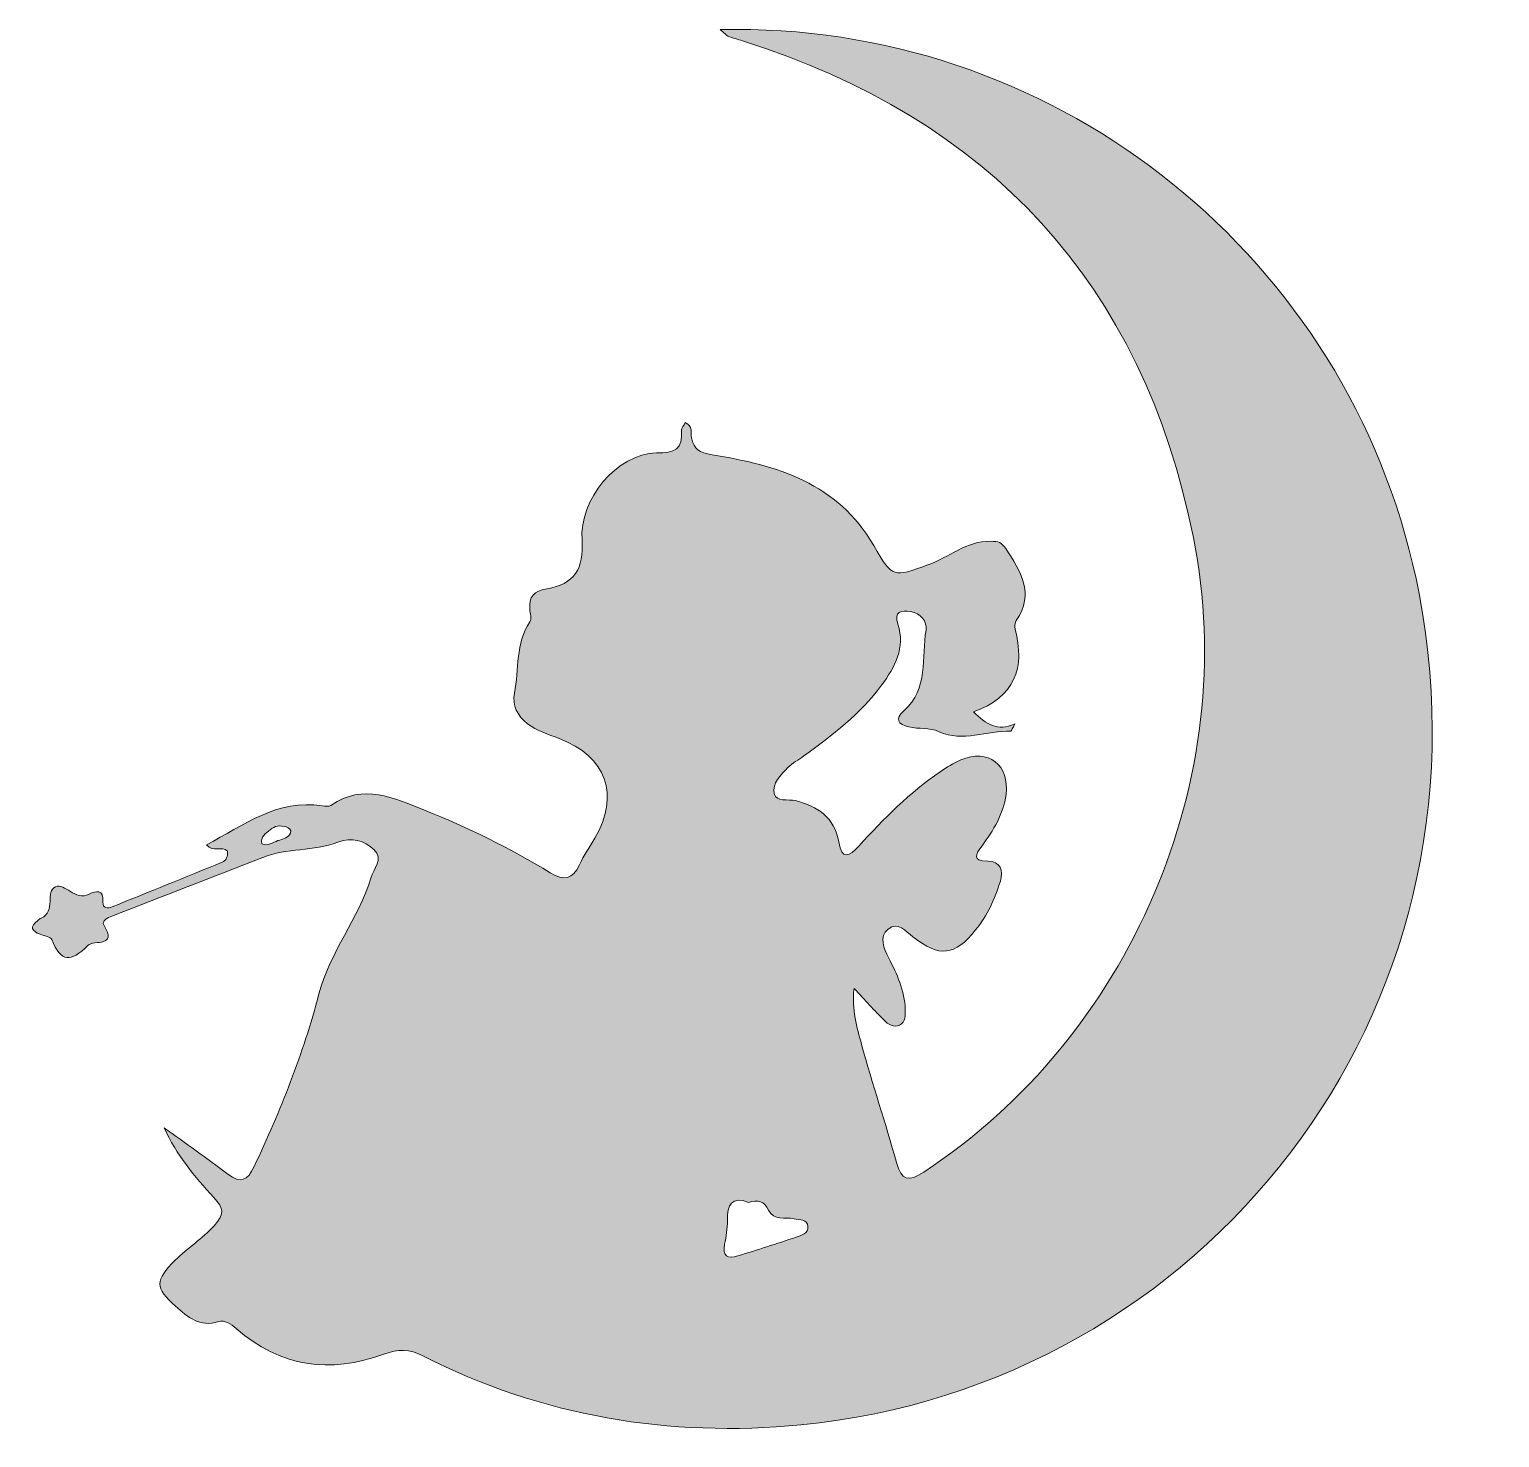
# Model space of a CAD drawing. Header units: inches. Extents: x 13 to 3566, y -2567 to -26.
# Drawn here: x 1094.9 to 1502.9, y -2006.7 to -1615.8 of the extents above; entities that cross this region are included whole.
import ezdxf

# ---------------------------------------------------------------- set-up
doc = ezdxf.new("R2010")
doc.units = ezdxf.units.IN
doc.header["$MEASUREMENT"] = 0
doc.layers.add('Layer 1', color=7, linetype='Continuous')

# ---------------------------------------------------------------- blocks, each defined once
blk = doc.blocks.new('block 26')
at = {"layer": 'Layer 1', "true_color": 0xffffff}
h = blk.add_hatch(color=7, dxfattribs=at)
h.dxf.hatch_style = 2
edge = h.paths.add_edge_path()
edge.add_spline(control_points=[(1132.29, -1920.74), (1138.18, -1925.01), (1144.14, -1929.2), (1149.94, -1933.6), (1153.54, -1936.32), (1155.41, -1935.4), (1157.26, -1931.48), (1164.56, -1915.99), (1170.91, -1900.12), (1175.24, -1883.57), (1178.29, -1871.95), (1186.22, -1862.72), (1189.66, -1851.4), (1190.43, -1848.85), (1193.22, -1846.14), (1190.54, -1843.54), (1187.81, -1840.9), (1184.48, -1839.94), (1180.45, -1841.47), (1173.79, -1844), (1166.35, -1843.03), (1159.64, -1845.67), (1145.7, -1851.15), (1131.72, -1856.52), (1117.76, -1861.96), (1116.62, -1862.4), (1114.89, -1863.28), (1115.53, -1864.38), (1119.37, -1870.9), (1112.9, -1868.34), (1111.09, -1870.14), (1106.37, -1874.87), (1103.6, -1874.83), (1101.11, -1868.48), (1100.8, -1867.69), (1098.99, -1867.45), (1097.86, -1867.01), (1095.51, -1866.11), (1094.88, -1864.94), (1097.18, -1863.22), (1097.5, -1862.98), (1097.79, -1862.66), (1098.16, -1862.5), (1102.27, -1860.7), (1099.25, -1855.05), (1102.1, -1853.79), (1104.8, -1852.6), (1107.49, -1857.92), (1111.48, -1855.88), (1113.38, -1854.91), (1115.55, -1854.43), (1115.3, -1858.06), (1115.18, -1859.87), (1116.63, -1859.86), (1117.86, -1859.37), (1128.04, -1855.28), (1138.22, -1851.19), (1148.36, -1846.99), (1149.44, -1846.54), (1150.17, -1845.36), (1149.83, -1843.92), (1148.36, -1842.22), (1145.81, -1844.54), (1144.06, -1842.14), (1154.32, -1836.8), (1163.61, -1829.39), (1176.19, -1831.34), (1176.98, -1831.46), (1178.03, -1831.6), (1178.59, -1831.21), (1187.6, -1824.93), (1196.02, -1829.22), (1204.53, -1832.54), (1216.69, -1837.29), (1228.29, -1843.2), (1239.44, -1849.93), (1243.41, -1852.32), (1245.63, -1851.76), (1247.55, -1847.72), (1248.77, -1845.16), (1250.34, -1842.76), (1251.8, -1840.32), (1258.87, -1828.55), (1254.95, -1817.47), (1241.94, -1812.65), (1238.89, -1811.52), (1235.76, -1810.57), (1233.14, -1808.54), (1230.35, -1806.38), (1228.83, -1803.52), (1229.52, -1800.02), (1230.83, -1793.42), (1229.72, -1786.3), (1233.82, -1780.26), (1234.36, -1779.46), (1233.87, -1777.93), (1233.77, -1776.75), (1233.48, -1773.29), (1234.91, -1771.7), (1238.49, -1771.1), (1245.99, -1769.85), (1248.9, -1765.53), (1248.27, -1757.58), (1247.39, -1746.45), (1258, -1733.48), (1268.93, -1733.37), (1273.95, -1733.32), (1276.38, -1732.43), (1275.84, -1727.09), (1275.77, -1726.45), (1276.52, -1725.72), (1276.93, -1724.96), (1279.18, -1725.9), (1278.35, -1727.82), (1278.66, -1729.2), (1279.36, -1732.37), (1280.79, -1733.33), (1284.36, -1733.89), (1302.29, -1736.74), (1319.23, -1741.76), (1329.23, -1759.08), (1334.61, -1768.38), (1334.63, -1767.82), (1344.27, -1764.44), (1350.11, -1762.39), (1354.92, -1757.76), (1361.7, -1757.91), (1363.82, -1757.95), (1364.67, -1758.11), (1365.85, -1759.9), (1370, -1766.18), (1373.96, -1772.31), (1368.78, -1779.92), (1368.37, -1780.51), (1368.29, -1781.56), (1368.48, -1782.28), (1371.32, -1793.04), (1368.4, -1801.14), (1356.88, -1805.28), (1360.54, -1808.64), (1363.51, -1810.87), (1368.39, -1808.56), (1367.77, -1809.73), (1367.52, -1810.57), (1367.29, -1810.57), (1360.64, -1810.44), (1353.98, -1813.81), (1347.36, -1810.76), (1344.64, -1809.51), (1341.74, -1810.11), (1338.98, -1809.44), (1335.9, -1808.71), (1335.03, -1807.23), (1337.58, -1804.97), (1344.51, -1798.82), (1342.52, -1790.22), (1343.74, -1782.56), (1344.13, -1780.09), (1342.25, -1777.84), (1339.45, -1777.42), (1337, -1777.05), (1334.73, -1777.27), (1335.92, -1780.92), (1338.08, -1787.51), (1335.06, -1792.88), (1331.41, -1797.86), (1325.56, -1805.83), (1317.73, -1811.72), (1309.84, -1817.49), (1308.36, -1818.57), (1306.68, -1819.45), (1305.42, -1820.74), (1303.46, -1822.76), (1300.94, -1825.1), (1301.6, -1827.96), (1302.17, -1830.45), (1305.48, -1829.38), (1307.53, -1829.91), (1313.74, -1831.51), (1318.31, -1834.59), (1319.51, -1841.33), (1320.44, -1846.54), (1322.36, -1845.5), (1325.14, -1842.45), (1332, -1834.93), (1339.15, -1827.7), (1347.63, -1821.94), (1349.47, -1820.69), (1351.38, -1819.46), (1353.42, -1818.6), (1361.06, -1815.4), (1367.01, -1819.97), (1365.95, -1828.22), (1365.26, -1833.63), (1362.42, -1838.15), (1359.31, -1842.45), (1357.56, -1844.88), (1356.26, -1846.59), (1360.89, -1846.71), (1364.41, -1846.8), (1365.33, -1849.15), (1364.37, -1852.27), (1362.86, -1857.16), (1360.76, -1861.77), (1357.52, -1865.79), (1351.67, -1873.06), (1347.55, -1873.49), (1340.09, -1867.72), (1338.09, -1866.17), (1335.87, -1863.39), (1333.24, -1865.58), (1330.63, -1867.75), (1332.07, -1870.99), (1333.34, -1873.48), (1335.67, -1878.06), (1337.83, -1882.62), (1337.96, -1887.87), (1338, -1889.48), (1338.13, -1891.32), (1336.42, -1892.2), (1334.68, -1893.11), (1333.22, -1891.96), (1332.08, -1890.83), (1329.41, -1888.18), (1326.89, -1885.37), (1323.76, -1882.04), (1323.04, -1888), (1324.57, -1892.87), (1325.86, -1897.62), (1328.86, -1908.6), (1332.48, -1919.41), (1335.54, -1930.37), (1336.95, -1935.43), (1338.88, -1935.82), (1343.15, -1933.01), (1400.23, -1895.53), (1431.34, -1823.84), (1417.94, -1756.85), (1403.82, -1686.29), (1361.34, -1640.59), (1292.81, -1618.97), (1291.45, -1618.54), (1290.09, -1618.14), (1288.75, -1617.67), (1288.41, -1617.55), (1288.17, -1617.17), (1286.65, -1615.82), (1290.25, -1615.82), (1292.69, -1615.78), (1295.14, -1615.83), (1385.44, -1617.57), (1463.45, -1682.91), (1480.59, -1772.42), (1502.94, -1889.13), (1420.4, -1992.4), (1309, -2003.21), (1272.49, -2006.75), (1237.15, -2000.88), (1204.12, -1984.05), (1200.34, -1982.13), (1197.21, -1982.12), (1193.24, -1983.57), (1178.36, -1989.01), (1164.49, -1987.23), (1152.31, -1976.48), (1150.86, -1975.2), (1148.98, -1974.02), (1147.38, -1974.54), (1142.13, -1976.26), (1138.87, -1973.24), (1135.47, -1970.27), (1129.69, -1965.24), (1129.69, -1963.06), (1135.32, -1957.53), (1138.76, -1954.15), (1142.81, -1951.57), (1146.15, -1947.92), (1149.31, -1944.45), (1148.65, -1942.87), (1146.06, -1940.07), (1140.7, -1934.29), (1135.69, -1928.2), (1132.29, -1920.74)], knot_values=[0, 0, 0, 0, 1, 1, 1, 2, 2, 2, 3, 3, 3, 4, 4, 4, 5, 5, 5, 6, 6, 6, 7, 7, 7, 8, 8, 8, 9, 9, 9, 10, 10, 10, 11, 11, 11, 12, 12, 12, 13, 13, 13, 14, 14, 14, 15, 15, 15, 16, 16, 16, 17, 17, 17, 18, 18, 18, 19, 19, 19, 20, 20, 20, 21, 21, 21, 22, 22, 22, 23, 23, 23, 24, 24, 24, 25, 25, 25, 26, 26, 26, 27, 27, 27, 28, 28, 28, 29, 29, 29, 30, 30, 30, 31, 31, 31, 32, 32, 32, 33, 33, 33, 34, 34, 34, 35, 35, 35, 36, 36, 36, 37, 37, 37, 38, 38, 38, 39, 39, 39, 40, 40, 40, 41, 41, 41, 42, 42, 42, 43, 43, 43, 44, 44, 44, 45, 45, 45, 46, 46, 46, 47, 47, 47, 48, 48, 48, 49, 49, 49, 50, 50, 50, 51, 51, 51, 52, 52, 52, 53, 53, 53, 54, 54, 54, 55, 55, 55, 56, 56, 56, 57, 57, 57, 58, 58, 58, 59, 59, 59, 60, 60, 60, 61, 61, 61, 62, 62, 62, 63, 63, 63, 64, 64, 64, 65, 65, 65, 66, 66, 66, 67, 67, 67, 68, 68, 68, 69, 69, 69, 70, 70, 70, 71, 71, 71, 72, 72, 72, 73, 73, 73, 74, 74, 74, 75, 75, 75, 76, 76, 76, 77, 77, 77, 78, 78, 78, 79, 79, 79, 80, 80, 80, 81, 81, 81, 82, 82, 82, 83, 83, 83, 84, 84, 84, 85, 85, 85, 86, 86, 86, 87, 87, 87, 88, 88, 88, 89, 89, 89, 90, 90, 90, 91, 91, 91, 92, 92, 92, 93, 93, 93, 94, 94, 94, 94], degree=3, periodic=1)
edge = h.paths.add_edge_path()
edge.add_spline(control_points=[(1294.51, -1941.43), (1289.75, -1939.59), (1288.58, -1942.14), (1288.62, -1946.46), (1288.65, -1948.67), (1288.28, -1950.91), (1287.84, -1953.08), (1287.15, -1956.45), (1288.68, -1957.15), (1291.49, -1956.29), (1296.9, -1954.63), (1302.3, -1952.93), (1307.66, -1951.11), (1309.11, -1950.62), (1311.15, -1950.15), (1310.96, -1948.13), (1310.76, -1946.02), (1308.66, -1946.32), (1307.13, -1945.99), (1304.66, -1945.47), (1301.38, -1946.53), (1300.05, -1943.63), (1298.8, -1940.9), (1297.05, -1940.76), (1294.51, -1941.43)], knot_values=[0, 0, 0, 0, 1, 1, 1, 2, 2, 2, 3, 3, 3, 4, 4, 4, 5, 5, 5, 6, 6, 6, 7, 7, 7, 8, 8, 8, 8], degree=3, periodic=1)
edge = h.paths.add_edge_path()
edge.add_spline(control_points=[(1159.39, -1841.89), (1161.11, -1842.7), (1162.45, -1841.49), (1163.87, -1841.01), (1165.15, -1840.57), (1166.72, -1840.34), (1167.33, -1838.89), (1167.71, -1837.99), (1166.97, -1837.46), (1166.16, -1837.2), (1164.52, -1836.68), (1162.96, -1836.88), (1161.67, -1838.04), (1160.54, -1839.04), (1158.93, -1839.83), (1159.39, -1841.89)], knot_values=[0, 0, 0, 0, 1, 1, 1, 2, 2, 2, 3, 3, 3, 4, 4, 4, 5, 5, 5, 5], degree=3, periodic=1)
at = {"layer": 'Layer 1', "lineweight": 0}
for points, knots in [([(1132.29, -1920.74), (1138.18, -1925.01), (1144.14, -1929.2), (1149.94, -1933.6), (1153.54, -1936.32), (1155.41, -1935.4), (1157.26, -1931.48), (1164.56, -1915.99), (1170.91, -1900.12), (1175.24, -1883.57), (1178.29, -1871.95), (1186.22, -1862.72), (1189.66, -1851.4), (1190.43, -1848.85), (1193.22, -1846.14), (1190.54, -1843.54), (1187.81, -1840.9), (1184.48, -1839.94), (1180.45, -1841.47), (1173.79, -1844), (1166.35, -1843.03), (1159.64, -1845.67), (1145.7, -1851.15), (1131.72, -1856.52), (1117.76, -1861.96), (1116.62, -1862.4), (1114.89, -1863.28), (1115.53, -1864.38), (1119.37, -1870.9), (1112.9, -1868.34), (1111.09, -1870.14), (1106.37, -1874.87), (1103.6, -1874.83), (1101.11, -1868.48), (1100.8, -1867.69), (1098.99, -1867.45), (1097.86, -1867.01), (1095.51, -1866.11), (1094.88, -1864.94), (1097.18, -1863.22), (1097.5, -1862.98), (1097.79, -1862.66), (1098.16, -1862.5), (1102.27, -1860.7), (1099.25, -1855.05), (1102.1, -1853.79), (1104.8, -1852.6), (1107.49, -1857.92), (1111.48, -1855.88), (1113.38, -1854.91), (1115.55, -1854.43), (1115.3, -1858.06), (1115.18, -1859.87), (1116.63, -1859.86), (1117.86, -1859.37), (1128.04, -1855.28), (1138.22, -1851.19), (1148.36, -1846.99), (1149.44, -1846.54), (1150.17, -1845.36), (1149.83, -1843.92), (1148.36, -1842.22), (1145.81, -1844.54), (1144.06, -1842.14), (1154.32, -1836.8), (1163.61, -1829.39), (1176.19, -1831.34), (1176.98, -1831.46), (1178.03, -1831.6), (1178.59, -1831.21), (1187.6, -1824.93), (1196.02, -1829.22), (1204.53, -1832.54), (1216.69, -1837.29), (1228.29, -1843.2), (1239.44, -1849.93), (1243.41, -1852.32), (1245.63, -1851.76), (1247.55, -1847.72), (1248.77, -1845.16), (1250.34, -1842.76), (1251.8, -1840.32), (1258.87, -1828.55), (1254.95, -1817.47), (1241.94, -1812.65), (1238.89, -1811.52), (1235.76, -1810.57), (1233.14, -1808.54), (1230.35, -1806.38), (1228.83, -1803.52), (1229.52, -1800.02), (1230.83, -1793.42), (1229.72, -1786.3), (1233.82, -1780.26), (1234.36, -1779.46), (1233.87, -1777.93), (1233.77, -1776.75), (1233.48, -1773.29), (1234.91, -1771.7), (1238.49, -1771.1), (1245.99, -1769.85), (1248.9, -1765.53), (1248.27, -1757.58), (1247.39, -1746.45), (1258, -1733.48), (1268.93, -1733.37), (1273.95, -1733.32), (1276.38, -1732.43), (1275.84, -1727.09), (1275.77, -1726.45), (1276.52, -1725.72), (1276.93, -1724.96), (1279.18, -1725.9), (1278.35, -1727.82), (1278.66, -1729.2), (1279.36, -1732.37), (1280.79, -1733.33), (1284.36, -1733.89), (1302.29, -1736.74), (1319.23, -1741.76), (1329.23, -1759.08), (1334.61, -1768.38), (1334.63, -1767.82), (1344.27, -1764.44), (1350.11, -1762.39), (1354.92, -1757.76), (1361.7, -1757.91), (1363.82, -1757.95), (1364.67, -1758.11), (1365.85, -1759.9), (1370, -1766.18), (1373.96, -1772.31), (1368.78, -1779.92), (1368.37, -1780.51), (1368.29, -1781.56), (1368.48, -1782.28), (1371.32, -1793.04), (1368.4, -1801.14), (1356.88, -1805.28), (1360.54, -1808.64), (1363.51, -1810.87), (1368.39, -1808.56), (1367.77, -1809.73), (1367.52, -1810.57), (1367.29, -1810.57), (1360.64, -1810.44), (1353.98, -1813.81), (1347.36, -1810.76), (1344.64, -1809.51), (1341.74, -1810.11), (1338.98, -1809.44), (1335.9, -1808.71), (1335.03, -1807.23), (1337.58, -1804.97), (1344.51, -1798.82), (1342.52, -1790.22), (1343.74, -1782.56), (1344.13, -1780.09), (1342.25, -1777.84), (1339.45, -1777.42), (1337, -1777.05), (1334.73, -1777.27), (1335.92, -1780.92), (1338.08, -1787.51), (1335.06, -1792.88), (1331.41, -1797.86), (1325.56, -1805.83), (1317.73, -1811.72), (1309.84, -1817.49), (1308.36, -1818.57), (1306.68, -1819.45), (1305.42, -1820.74), (1303.46, -1822.76), (1300.94, -1825.1), (1301.6, -1827.96), (1302.17, -1830.45), (1305.48, -1829.38), (1307.53, -1829.91), (1313.74, -1831.51), (1318.31, -1834.59), (1319.51, -1841.33), (1320.44, -1846.54), (1322.36, -1845.5), (1325.14, -1842.45), (1332, -1834.93), (1339.15, -1827.7), (1347.63, -1821.94), (1349.47, -1820.69), (1351.38, -1819.46), (1353.42, -1818.6), (1361.06, -1815.4), (1367.01, -1819.97), (1365.95, -1828.22), (1365.26, -1833.63), (1362.42, -1838.15), (1359.31, -1842.45), (1357.56, -1844.88), (1356.26, -1846.59), (1360.89, -1846.71), (1364.41, -1846.8), (1365.33, -1849.15), (1364.37, -1852.27), (1362.86, -1857.16), (1360.76, -1861.77), (1357.52, -1865.79), (1351.67, -1873.06), (1347.55, -1873.49), (1340.09, -1867.72), (1338.09, -1866.17), (1335.87, -1863.39), (1333.24, -1865.58), (1330.63, -1867.75), (1332.07, -1870.99), (1333.34, -1873.48), (1335.67, -1878.06), (1337.83, -1882.62), (1337.96, -1887.87), (1338, -1889.48), (1338.13, -1891.32), (1336.42, -1892.2), (1334.68, -1893.11), (1333.22, -1891.96), (1332.08, -1890.83), (1329.41, -1888.18), (1326.89, -1885.37), (1323.76, -1882.04), (1323.04, -1888), (1324.57, -1892.87), (1325.86, -1897.62), (1328.86, -1908.6), (1332.48, -1919.41), (1335.54, -1930.37), (1336.95, -1935.43), (1338.88, -1935.82), (1343.15, -1933.01), (1400.23, -1895.53), (1431.34, -1823.84), (1417.94, -1756.85), (1403.82, -1686.29), (1361.34, -1640.59), (1292.81, -1618.97), (1291.45, -1618.54), (1290.09, -1618.14), (1288.75, -1617.67), (1288.41, -1617.55), (1288.17, -1617.17), (1286.65, -1615.82), (1290.25, -1615.82), (1292.69, -1615.78), (1295.14, -1615.83), (1385.44, -1617.57), (1463.45, -1682.91), (1480.59, -1772.42), (1502.94, -1889.13), (1420.4, -1992.4), (1309, -2003.21), (1272.49, -2006.75), (1237.15, -2000.88), (1204.12, -1984.05), (1200.34, -1982.13), (1197.21, -1982.12), (1193.24, -1983.57), (1178.36, -1989.01), (1164.49, -1987.23), (1152.31, -1976.48), (1150.86, -1975.2), (1148.98, -1974.02), (1147.38, -1974.54), (1142.13, -1976.26), (1138.87, -1973.24), (1135.47, -1970.27), (1129.69, -1965.24), (1129.69, -1963.06), (1135.32, -1957.53), (1138.76, -1954.15), (1142.81, -1951.57), (1146.15, -1947.92), (1149.31, -1944.45), (1148.65, -1942.87), (1146.06, -1940.07), (1140.7, -1934.29), (1135.69, -1928.2), (1132.29, -1920.74)], [0, 0, 0, 0, 1, 1, 1, 2, 2, 2, 3, 3, 3, 4, 4, 4, 5, 5, 5, 6, 6, 6, 7, 7, 7, 8, 8, 8, 9, 9, 9, 10, 10, 10, 11, 11, 11, 12, 12, 12, 13, 13, 13, 14, 14, 14, 15, 15, 15, 16, 16, 16, 17, 17, 17, 18, 18, 18, 19, 19, 19, 20, 20, 20, 21, 21, 21, 22, 22, 22, 23, 23, 23, 24, 24, 24, 25, 25, 25, 26, 26, 26, 27, 27, 27, 28, 28, 28, 29, 29, 29, 30, 30, 30, 31, 31, 31, 32, 32, 32, 33, 33, 33, 34, 34, 34, 35, 35, 35, 36, 36, 36, 37, 37, 37, 38, 38, 38, 39, 39, 39, 40, 40, 40, 41, 41, 41, 42, 42, 42, 43, 43, 43, 44, 44, 44, 45, 45, 45, 46, 46, 46, 47, 47, 47, 48, 48, 48, 49, 49, 49, 50, 50, 50, 51, 51, 51, 52, 52, 52, 53, 53, 53, 54, 54, 54, 55, 55, 55, 56, 56, 56, 57, 57, 57, 58, 58, 58, 59, 59, 59, 60, 60, 60, 61, 61, 61, 62, 62, 62, 63, 63, 63, 64, 64, 64, 65, 65, 65, 66, 66, 66, 67, 67, 67, 68, 68, 68, 69, 69, 69, 70, 70, 70, 71, 71, 71, 72, 72, 72, 73, 73, 73, 74, 74, 74, 75, 75, 75, 76, 76, 76, 77, 77, 77, 78, 78, 78, 79, 79, 79, 80, 80, 80, 81, 81, 81, 82, 82, 82, 83, 83, 83, 84, 84, 84, 85, 85, 85, 86, 86, 86, 87, 87, 87, 88, 88, 88, 89, 89, 89, 90, 90, 90, 91, 91, 91, 92, 92, 92, 93, 93, 93, 94, 94, 94, 94]), ([(1159.39, -1841.89), (1161.11, -1842.7), (1162.45, -1841.49), (1163.87, -1841.01), (1165.15, -1840.57), (1166.72, -1840.34), (1167.33, -1838.89), (1167.71, -1837.99), (1166.97, -1837.46), (1166.16, -1837.2), (1164.52, -1836.68), (1162.96, -1836.88), (1161.67, -1838.04), (1160.54, -1839.04), (1158.93, -1839.83), (1159.39, -1841.89)], [0, 0, 0, 0, 1, 1, 1, 2, 2, 2, 3, 3, 3, 4, 4, 4, 5, 5, 5, 5]), ([(1294.51, -1941.43), (1289.75, -1939.59), (1288.58, -1942.14), (1288.62, -1946.46), (1288.65, -1948.67), (1288.28, -1950.91), (1287.84, -1953.08), (1287.15, -1956.45), (1288.68, -1957.15), (1291.49, -1956.29), (1296.9, -1954.63), (1302.3, -1952.93), (1307.66, -1951.11), (1309.11, -1950.62), (1311.15, -1950.15), (1310.96, -1948.13), (1310.76, -1946.02), (1308.66, -1946.32), (1307.13, -1945.99), (1304.66, -1945.47), (1301.38, -1946.53), (1300.05, -1943.63), (1298.8, -1940.9), (1297.05, -1940.76), (1294.51, -1941.43)], [0, 0, 0, 0, 1, 1, 1, 2, 2, 2, 3, 3, 3, 4, 4, 4, 5, 5, 5, 6, 6, 6, 7, 7, 7, 8, 8, 8, 8])]:
    blk.add_open_spline(points, degree=3, knots=knots, dxfattribs=at)

msp = doc.modelspace()

# ---------------------------------------------------------------- block references
at = {"layer": 'Layer 1'}
msp.add_blockref('block 26', (0, 0), dxfattribs=at)

doc.saveas('drawing.dxf')
